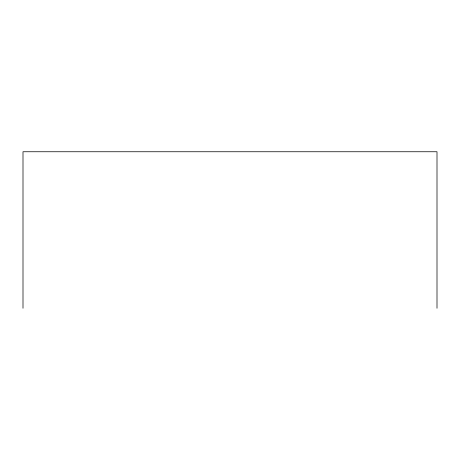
<?xml version="1.0" encoding="UTF-8"?>
<svg xmlns="http://www.w3.org/2000/svg" width="460" height="460" viewBox="0 0 460 460"><rect width="100%" height="100%" fill="white"/><g stroke="black" fill="none" stroke-linecap="round" stroke-linejoin="round"><path stroke-width="0.69" d="M437 308.252L437 151.748L23 151.748L23 308.252"/></g></svg>
